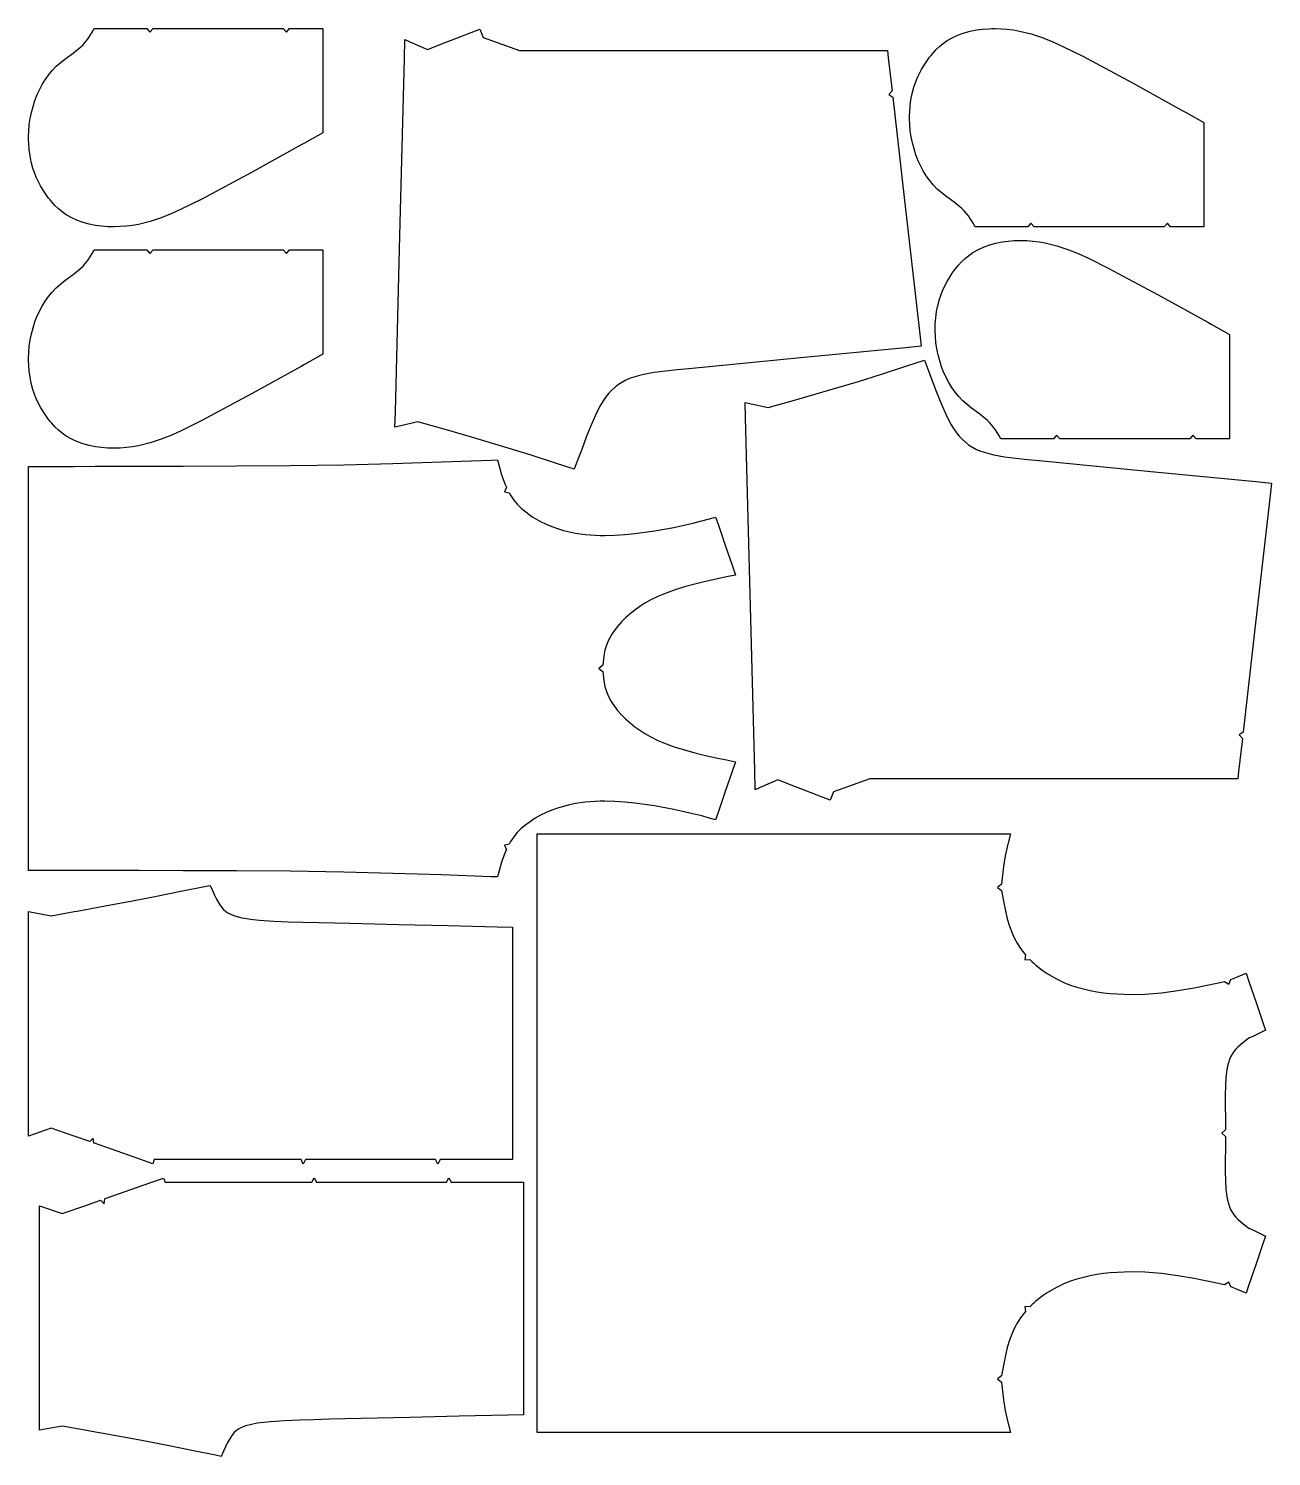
# Model space of a CAD drawing. Extents: x 0 to 1366, y 100 to 1670.
import ezdxf

# ---------------------------------------------------------------- set-up
doc = ezdxf.new("R2010")
doc.units = 0
doc.layers.get('0').update_dxf_attribs({"linetype": 'CONTINUOUS'})

msp = doc.modelspace()

# ---------------------------------------------------------------- linework, layer by layer
for points in [[(323.4075, 1554.99), (303.3225, 1543.6575), (299.6225, 1541.57), (245.0625, 1511.3625), (190.32, 1482.1275), (168.62, 1471.22), (157.345, 1466.1225), (145.685, 1461.48), (133.62, 1457.48), (121.0075, 1454.2825), (114.255, 1453.1575), (107.4925, 1452.3275), (100.73, 1451.8025), (93.9425, 1451.6), (90.48, 1451.6275), (86.995, 1451.745), (80.27, 1452.2525), (73.46, 1453.17), (66.79, 1454.51), (60.2125, 1456.31), (53.765, 1458.61), (47.5275, 1461.4275), (41.4325, 1464.8625), (36.96, 1468.09), (32.8725, 1471.4975), (29.0125, 1475.1625), (25.4325, 1479.0125), (23.655, 1481.1075), (21.98, 1483.1975), (18.8375, 1487.4675), (15.9275, 1491.8925), (13.1675, 1496.595), (8.52, 1506.025), (4.69, 1516.035), (2.91, 1523.0025), (1.5875, 1529.8025), (0.6725, 1536.595), (0.15, 1543.345), (0.0225, 1546.9075), (0.0025, 1550.3775), (0.2375, 1557.1075), (0.8525, 1563.9225), (1.845, 1570.68), (3.1975, 1577.325), (4.935, 1583.96), (7.0225, 1590.4325), (9.55, 1596.9825), (14.9875, 1607.89), (18.315, 1613.33), (21.88, 1618.4125), (25.8375, 1623.3075), (30.3075, 1628.0825), (39.7675, 1635.8625), (48.9825, 1642.6075), (57.3725, 1649.3625), (59.875, 1651.8), (62.3725, 1654.555), (64.63, 1657.4275), (66.3025, 1659.8675), (68.035, 1662.6475), (69.815, 1665.645), (72.1275, 1669.535), (78.41, 1669.535), (129.91, 1669.535), (133.4075, 1665.5375), (136.9075, 1669.535), (188.41, 1669.535), (273.405, 1669.535), (279.9075, 1669.535), (283.405, 1665.5375), (286.905, 1669.535), (298.405, 1669.535), (323.405, 1669.535), (323.405, 1660.54), (323.405, 1606.4525), (323.4075, 1554.99)], [(599.8525, 1185.1075), (590.755, 1188.085), (578.05, 1192.2475), (552.4275, 1200.525), (527.28, 1208.4225), (493.335, 1218.595), (459.51, 1228.33), (452.76, 1230.235), (427.935, 1237.23), (402.78, 1231.5225), (403.2075, 1248.185), (408.205, 1442.1775), (413.2025, 1636.1725), (413.755, 1657.55), (419.2225, 1655.08), (438.47, 1646.38), (458.1425, 1654.0825), (463.73, 1656.2725), (481.74, 1663.325), (496.02, 1668.9175), (499.665, 1659.6075), (515.09, 1654.21), (539.89, 1645.5325), (733.1925, 1645.535), (928.1925, 1645.5375), (944.165, 1645.5375), (945.0825, 1637.4625), (949.25, 1600.935), (945.67, 1597.01), (950.0425, 1593.9825), (962.585, 1483.96), (980.0875, 1330.47), (981.2525, 1320.2425), (964.1575, 1318.5925), (844.99, 1307.09), (725.825, 1295.59), (725.7925, 1295.5875), (712.925, 1294.3875), (700.215, 1293.015), (687.7175, 1291.285), (682.045, 1290.3025), (676.225, 1289.135), (670.67, 1287.8375), (665.55, 1286.415), (660.72, 1284.79), (656.435, 1282.985), (648.375, 1278.0825), (644.825, 1275.305), (641.3475, 1272.1475), (638.035, 1268.6975), (635.045, 1265.14), (631.7475, 1260.4375), (628.6925, 1255.3975), (625.875, 1250.12), (623.2075, 1244.5475), (618.2175, 1232.9025), (613.1425, 1220.1875), (608.06, 1206.935), (603.2225, 1194.0675), (599.8525, 1185.1075)], [(1291.9075, 1566.145), (1291.9075, 1514.6825), (1291.9075, 1460.595), (1291.9075, 1451.5975), (1266.9075, 1451.5975), (1255.4075, 1451.5975), (1251.9075, 1455.595), (1248.41, 1451.5975), (1241.9075, 1451.5975), (1156.91, 1451.5975), (1105.41, 1451.595), (1101.91, 1455.5925), (1098.4125, 1451.595), (1046.9125, 1451.595), (1040.63, 1451.595), (1038.3175, 1455.485), (1036.5375, 1458.4825), (1034.805, 1461.2625), (1033.1325, 1463.7025), (1030.875, 1466.575), (1028.3775, 1469.33), (1025.875, 1471.7675), (1017.485, 1478.5225), (1008.27, 1485.2675), (998.81, 1493.0475), (994.34, 1497.8225), (990.3825, 1502.7175), (986.8175, 1507.8), (983.49, 1513.24), (978.05, 1524.1475), (975.5225, 1530.6975), (973.435, 1537.17), (971.6975, 1543.805), (970.345, 1550.45), (969.3525, 1557.2075), (968.7375, 1564.0225), (968.5025, 1570.7525), (968.5225, 1574.2225), (968.65, 1577.785), (969.1725, 1584.535), (970.0875, 1591.3275), (971.41, 1598.1275), (973.1875, 1605.095), (977.0175, 1615.105), (981.665, 1624.535), (984.425, 1629.2375), (987.335, 1633.6625), (990.4775, 1637.9325), (992.1525, 1640.0225), (993.93, 1642.1175), (997.51, 1645.9675), (1001.37, 1649.6325), (1005.4575, 1653.04), (1009.93, 1656.2675), (1016.025, 1659.7025), (1022.2625, 1662.52), (1028.71, 1664.82), (1035.2875, 1666.62), (1041.9575, 1667.96), (1048.7675, 1668.8775), (1055.4925, 1669.385), (1058.9775, 1669.5025), (1062.44, 1669.53), (1069.2275, 1669.3275), (1075.99, 1668.8025), (1082.7525, 1667.9725), (1089.505, 1666.8475), (1102.1175, 1663.65), (1114.1825, 1659.65), (1125.8425, 1655.0075), (1137.12, 1649.91), (1158.82, 1639.005), (1213.5625, 1609.7725), (1268.1225, 1579.565), (1271.8225, 1577.4775), (1291.9075, 1566.145)], [(1320.0925, 1333.2325), (1320.0925, 1281.77), (1320.0925, 1227.6825), (1320.0925, 1218.685), (1295.0925, 1218.685), (1283.5925, 1218.685), (1280.0925, 1222.6825), (1276.595, 1218.685), (1270.0925, 1218.685), (1185.095, 1218.685), (1133.595, 1218.6825), (1130.095, 1222.68), (1126.5975, 1218.6825), (1075.0975, 1218.6825), (1068.815, 1218.6825), (1066.5025, 1222.5725), (1064.7225, 1225.57), (1062.99, 1228.35), (1061.3175, 1230.79), (1059.06, 1233.6625), (1056.5625, 1236.4175), (1054.06, 1238.855), (1045.67, 1245.61), (1036.455, 1252.355), (1026.995, 1260.135), (1022.525, 1264.91), (1018.5675, 1269.805), (1015.0025, 1274.8875), (1011.675, 1280.3275), (1006.235, 1291.235), (1003.7075, 1297.785), (1001.62, 1304.2575), (999.8825, 1310.8925), (998.53, 1317.5375), (997.5375, 1324.295), (996.9225, 1331.11), (996.6875, 1337.84), (996.7075, 1341.31), (996.835, 1344.8725), (997.3575, 1351.6225), (998.2725, 1358.415), (999.595, 1365.215), (1001.3725, 1372.1825), (1005.2025, 1382.1925), (1009.85, 1391.6225), (1012.61, 1396.325), (1015.52, 1400.75), (1018.6625, 1405.02), (1020.3375, 1407.11), (1022.115, 1409.205), (1025.695, 1413.055), (1029.555, 1416.72), (1033.6425, 1420.1275), (1038.115, 1423.355), (1044.21, 1426.79), (1050.4475, 1429.6075), (1056.895, 1431.9075), (1063.4725, 1433.7075), (1070.1425, 1435.0475), (1076.9525, 1435.965), (1083.6775, 1436.4725), (1087.1625, 1436.59), (1090.625, 1436.6175), (1097.4125, 1436.415), (1104.175, 1435.89), (1110.9375, 1435.06), (1117.69, 1433.935), (1130.3025, 1430.7375), (1142.3675, 1426.7375), (1154.0275, 1422.095), (1165.305, 1416.9975), (1187.005, 1406.0925), (1241.7475, 1376.86), (1296.3075, 1346.6525), (1300.0075, 1344.565), (1320.0925, 1333.2325)], [(323.4075, 1311.605), (303.3225, 1300.2725), (299.6225, 1298.185), (245.0625, 1267.9775), (190.32, 1238.7425), (168.62, 1227.835), (157.345, 1222.7375), (145.685, 1218.095), (133.62, 1214.095), (121.0075, 1210.8975), (114.255, 1209.7725), (107.4925, 1208.9425), (100.73, 1208.4175), (93.9425, 1208.215), (90.48, 1208.2425), (86.995, 1208.36), (80.27, 1208.8675), (73.46, 1209.785), (66.79, 1211.125), (60.2125, 1212.925), (53.765, 1215.225), (47.5275, 1218.0425), (41.4325, 1221.4775), (36.96, 1224.705), (32.8725, 1228.1125), (29.0125, 1231.7775), (25.4325, 1235.6275), (23.655, 1237.7225), (21.98, 1239.8125), (18.8375, 1244.0825), (15.9275, 1248.5075), (13.1675, 1253.21), (8.52, 1262.64), (4.69, 1272.65), (2.91, 1279.6175), (1.5875, 1286.4175), (0.6725, 1293.21), (0.15, 1299.96), (0.0225, 1303.5225), (0.0025, 1306.9925), (0.2375, 1313.7225), (0.8525, 1320.5375), (1.845, 1327.295), (3.1975, 1333.94), (4.935, 1340.575), (7.0225, 1347.0475), (9.55, 1353.5975), (14.9875, 1364.505), (18.315, 1369.945), (21.88, 1375.0275), (25.8375, 1379.9225), (30.3075, 1384.6975), (39.7675, 1392.4775), (48.9825, 1399.2225), (57.3725, 1405.9775), (59.875, 1408.415), (62.3725, 1411.17), (64.63, 1414.0425), (66.3025, 1416.4825), (68.035, 1419.2625), (69.815, 1422.26), (72.1275, 1426.15), (78.41, 1426.15), (129.91, 1426.15), (133.4075, 1422.1525), (136.9075, 1426.15), (188.41, 1426.15), (273.405, 1426.15), (279.9075, 1426.15), (283.405, 1422.1525), (286.905, 1426.15), (298.405, 1426.15), (323.405, 1426.15), (323.405, 1417.155), (323.405, 1363.0675), (323.4075, 1311.605)], [(984.9375, 1305.05), (988.3075, 1296.09), (993.145, 1283.2225), (998.2275, 1269.97), (1003.3025, 1257.255), (1008.2925, 1245.61), (1010.96, 1240.0375), (1013.7775, 1234.76), (1016.8325, 1229.72), (1020.13, 1225.0175), (1023.12, 1221.46), (1026.4325, 1218.01), (1029.91, 1214.8525), (1033.46, 1212.075), (1041.52, 1207.1725), (1045.805, 1205.3675), (1050.635, 1203.7425), (1055.755, 1202.32), (1061.31, 1201.0225), (1067.13, 1199.855), (1072.8025, 1198.8725), (1085.3, 1197.1425), (1098.01, 1195.77), (1110.8775, 1194.57), (1110.91, 1194.5675), (1230.0775, 1183.0675), (1349.2425, 1171.565), (1366.3375, 1169.915), (1365.1725, 1159.6875), (1347.6725, 1006.1975), (1335.13, 896.17), (1330.76, 893.145), (1334.3375, 889.2175), (1330.1725, 852.695), (1329.255, 844.62), (1313.2825, 844.62), (1118.2825, 844.6225), (924.98, 844.625), (900.18, 835.9475), (884.755, 830.55), (881.11, 821.24), (866.83, 826.8325), (848.82, 833.885), (843.2325, 836.075), (823.56, 843.7775), (804.3125, 835.0775), (798.845, 832.6075), (798.2925, 853.985), (793.2925, 1047.98), (788.2925, 1241.9725), (787.8675, 1258.635), (813.02, 1252.9275), (837.845, 1259.9225), (844.595, 1261.8275), (878.42, 1271.5625), (912.365, 1281.735), (937.5125, 1289.6325), (963.135, 1297.91), (975.84, 1302.0725), (984.9375, 1305.05)], [(627.02, 966.18), (631.275, 962.69), (631.5125, 959.4975), (632.29, 952.61), (633.545, 946.125), (635.2225, 940.645), (637.49, 935.2675), (640.3375, 929.96), (641.8925, 927.47), (643.6025, 924.9575), (647.445, 919.965), (651.6975, 915.17), (656.33, 910.5725), (661.2875, 906.2), (666.5175, 902.0575), (672.0025, 898.1325), (677.6425, 894.4825), (683.2225, 891.2), (691.87, 887.06), (700.8325, 883.36), (709.8975, 880.095), (721.17, 876.555), (732.495, 873.4325), (744.1575, 870.5625), (755.9025, 867.9275), (767.085, 865.6175), (777.085, 863.5525), (773.78, 853.89), (765.8875, 830.8325), (757.995, 807.775), (755.255, 799.7725), (747.0975, 802.0125), (740.0225, 803.955), (730.39, 806.4575), (709.255, 811.2425), (687.935, 815.0975), (666.46, 818.035), (655.58, 819.0825), (644.63, 819.805), (633.605, 820.105), (628.21, 820.07), (622.8775, 819.8975), (611.99, 819.0875), (601.2525, 817.61), (594.7375, 816.2275), (588.11, 814.5175), (581.6125, 812.5175), (575.1825, 810.2025), (569.005, 807.6225), (562.97, 804.7075), (557.0825, 801.44), (554.4425, 799.8125), (551.7375, 798.025), (546.49, 794.165), (541.7, 790.09), (537.2575, 785.6875), (533.3675, 781.145), (529.94, 775.8675), (528.45, 773.1275), (523.2675, 771.9625), (525.3175, 766.8775), (523.995, 764.005), (520.0825, 753.345), (517.4225, 743.77), (515.52, 736.925), (508.425, 737.1825), (454.1125, 739.15), (400.56, 740.895), (346.6, 742.255), (287.5975, 743.135), (228.77, 743.545), (169.8775, 743.7325), (121.515, 743.8725), (73.28, 744.02), (50, 744.09), (25, 744.1725), (0, 744.09), (0, 753.1725), (0, 859.675), (0, 966.1775), (0, 1072.68), (0, 1179.1825), (0, 1188.265), (25, 1188.1825), (50, 1188.265), (73.28, 1188.335), (121.515, 1188.4825), (169.875, 1188.6225), (228.7675, 1188.81), (287.595, 1189.22), (346.5975, 1190.1), (400.5575, 1191.46), (454.11, 1193.205), (508.4225, 1195.1775), (515.5175, 1195.4325), (517.42, 1188.59), (520.0825, 1179.015), (523.995, 1168.355), (525.3175, 1165.4775), (523.2675, 1160.395), (528.4525, 1159.2275), (529.94, 1156.4925), (533.3675, 1151.215), (537.2575, 1146.6725), (541.7, 1142.27), (546.49, 1138.195), (551.7375, 1134.335), (554.4425, 1132.5475), (557.0825, 1130.92), (562.97, 1127.6525), (569.005, 1124.7375), (575.1825, 1122.1575), (581.6125, 1119.8425), (588.11, 1117.8425), (594.7375, 1116.1325), (601.2525, 1114.75), (611.99, 1113.2725), (622.875, 1112.4625), (628.2075, 1112.29), (633.6025, 1112.255), (644.6275, 1112.555), (655.58, 1113.2775), (666.46, 1114.325), (687.935, 1117.2625), (709.255, 1121.1175), (730.39, 1125.9025), (740.0225, 1128.405), (747.0975, 1130.3475), (755.255, 1132.5875), (757.995, 1124.585), (765.8875, 1101.5275), (773.78, 1078.47), (777.085, 1068.8075), (767.085, 1066.7425), (755.9025, 1064.4325), (744.1575, 1061.7975), (732.495, 1058.9275), (721.17, 1055.805), (709.8975, 1052.265), (700.8325, 1049), (691.87, 1045.3), (683.2225, 1041.16), (677.6425, 1037.8775), (672.0025, 1034.2275), (666.5175, 1030.3025), (661.2875, 1026.16), (656.33, 1021.7875), (651.6975, 1017.19), (647.445, 1012.395), (643.6025, 1007.4025), (641.8925, 1004.89), (640.3375, 1002.4), (637.49, 997.0925), (635.2225, 991.715), (633.545, 986.235), (632.29, 979.75), (631.5125, 972.8625), (631.275, 969.6675)], [(1311.9825, 455.2625), (1315.955, 451.7625), (1315.62, 412.62), (1315.86, 403.16), (1316.36, 394.1475), (1317.3775, 385.455), (1318.09, 381.65), (1319.025, 377.9025), (1320.1525, 374.4475), (1321.51, 371.21), (1323.09, 368.2575), (1324.945, 365.5075), (1327.0325, 363.0175), (1329.4875, 360.555), (1332.2875, 358.09), (1335.3975, 355.61), (1341.6625, 350.99), (1346.76, 348.51), (1352.6025, 345.6675), (1359.73, 342.2), (1357.19, 334.6925), (1349.375, 311.61), (1341.56, 288.5275), (1338.49, 279.4575), (1329.6225, 283.085), (1327.075, 284.1275), (1321.57, 286.3325), (1319.5, 291.455), (1314.905, 288.3925), (1306.34, 290.3), (1293.78, 292.9925), (1281.22, 295.485), (1263.25, 298.5375), (1245.3025, 300.8525), (1227.24, 302.32), (1212.015, 302.6775), (1196.795, 302.22), (1189.2025, 301.64), (1181.8, 300.8275), (1174.3225, 299.735), (1170.63, 299.085), (1167.055, 298.3875), (1159.7225, 296.7125), (1152.5725, 294.7525), (1145.505, 292.4625), (1138.7425, 289.9), (1129.1525, 285.2125), (1119.7925, 279.7075), (1115.4075, 276.755), (1111.0975, 273.5775), (1107.01, 270.2725), (1104.9525, 268.485), (1103.1325, 266.8275), (1100.625, 264.3625), (1095.2475, 264.5575), (1095.825, 259.2725), (1092.5625, 255.32), (1089.6075, 251.285), (1086.655, 246.44), (1083.9275, 241.265), (1081.525, 235.9825), (1078.4775, 227.885), (1075.955, 219.5625), (1073.81, 210.86), (1072.01, 202.0975), (1069.6675, 188.475), (1065.0775, 185.13), (1069.485, 181.5525), (1071.7875, 162.105), (1073.63, 150.5075), (1076.0075, 139.115), (1076.4125, 137.655), (1079.57, 126.2675), (1067.735, 126.2675), (825.8575, 126.2675), (608.985, 126.2675), (583.985, 126.2675), (558.985, 126.2675), (558.985, 135.2675), (558.985, 160.265), (558.985, 185.2625), (558.985, 320.2625), (558.985, 455.2625), (558.985, 590.2625), (558.985, 725.2625), (558.985, 750.26), (558.985, 775.2575), (558.985, 784.2575), (583.9825, 784.2575), (608.9825, 784.2575), (825.855, 784.2575), (1067.7325, 784.2575), (1079.5675, 784.2575), (1076.41, 772.87), (1076.005, 771.41), (1073.6275, 760.0175), (1071.785, 748.42), (1069.48, 728.9675), (1065.075, 725.3925), (1069.665, 722.045), (1072.0075, 708.4275), (1073.8075, 699.665), (1075.9525, 690.9625), (1078.475, 682.64), (1081.5225, 674.5425), (1083.925, 669.26), (1086.6525, 664.085), (1089.605, 659.24), (1092.56, 655.205), (1095.825, 651.245), (1095.245, 645.965), (1100.625, 646.1575), (1103.13, 643.6975), (1104.95, 642.04), (1107.0075, 640.2525), (1111.095, 636.9475), (1115.405, 633.77), (1119.79, 630.8175), (1129.15, 625.3125), (1138.74, 620.625), (1145.5025, 618.0625), (1152.57, 615.7725), (1159.72, 613.8125), (1167.0525, 612.1375), (1170.6275, 611.44), (1174.32, 610.79), (1181.7975, 609.6975), (1189.2, 608.885), (1196.7925, 608.305), (1212.0125, 607.8475), (1227.24, 608.205), (1245.3025, 609.6725), (1263.25, 611.9875), (1281.22, 615.04), (1293.78, 617.5325), (1306.34, 620.225), (1314.905, 622.13), (1319.5, 619.0675), (1321.5675, 624.1875), (1327.075, 626.3975), (1329.6225, 627.44), (1338.49, 631.0675), (1341.56, 621.9975), (1349.375, 598.915), (1357.19, 575.8325), (1359.73, 568.325), (1352.6025, 564.8575), (1346.76, 562.015), (1341.6625, 559.535), (1335.3975, 554.915), (1332.2875, 552.435), (1329.4875, 549.97), (1327.0325, 547.5075), (1324.945, 545.0175), (1323.09, 542.2675), (1321.51, 539.315), (1320.1525, 536.0775), (1319.025, 532.6225), (1318.09, 528.875), (1317.3775, 525.07), (1316.36, 516.3775), (1315.86, 507.365), (1315.62, 497.905), (1315.955, 458.76)], [(0, 452.0075), (0, 469.23), (0, 577.7325), (0, 686.2325), (0, 698.805), (24.9975, 694.355), (49.995, 698.805), (53.395, 699.4125), (84.3925, 705.0225), (114.2775, 710.615), (140.6625, 715.7575), (167.455, 721.12), (193.41, 726.385), (199.625, 727.6425), (202.27, 721.88), (204.5175, 716.98), (206.73, 712.4575), (209.115, 708.155), (210.26, 706.345), (211.435, 704.6625), (214.09, 701.505), (216.9975, 698.92), (218.9875, 697.5875), (221.3875, 696.305), (223.985, 695.18), (226.805, 694.1775), (233.005, 692.4975), (239.765, 691.22), (246.8175, 690.2725), (253.7875, 689.5825), (269.64, 688.4775), (285.8775, 687.74), (301.7175, 687.2375), (319.1, 686.7875), (336.2125, 686.39), (353.3, 686.01), (407.2275, 684.785), (461.2725, 683.52), (515.1875, 682.235), (531.9975, 681.835), (531.9975, 674.2375), (531.9975, 554.2375), (531.9975, 434.235), (531.9975, 426.2375), (514.9975, 426.2375), (497.9975, 426.2375), (452.5, 426.2375), (450, 421.2375), (447.5025, 426.2375), (319.9975, 426.235), (304.5025, 426.235), (302.0025, 421.235), (299.505, 426.235), (138.0925, 426.235), (136.515, 421.73), (122.3575, 426.685), (72.3575, 444.185), (71.9125, 444.34), (71.2025, 449.885), (67.195, 445.99), (49.995, 452.0075), (24.9975, 460.7575), (0, 452.0075)], [(11.9875, 375.535), (36.985, 366.785), (61.9825, 375.535), (79.1825, 381.55), (83.19, 377.655), (83.9, 383.1975), (84.345, 383.3575), (134.3425, 400.8575), (148.5, 405.8125), (150.0775, 401.3075), (311.49, 401.3075), (313.9875, 406.3075), (316.4875, 401.3075), (331.9825, 401.3075), (459.49, 401.31), (461.9875, 406.3075), (464.4875, 401.31), (509.985, 401.31), (526.985, 401.31), (543.9825, 401.31), (543.985, 393.3125), (543.985, 273.31), (543.985, 153.31), (543.985, 145.7125), (527.175, 145.3125), (473.26, 144.0275), (419.215, 142.76), (365.2875, 141.5325), (348.2, 141.1525), (331.09, 140.755), (313.7075, 140.305), (297.8675, 139.8025), (281.63, 139.065), (265.7775, 137.96), (258.8075, 137.27), (251.755, 136.3225), (244.995, 135.045), (238.795, 133.365), (235.975, 132.3625), (233.3775, 131.2375), (230.9775, 129.955), (228.9875, 128.6225), (226.08, 126.0375), (223.425, 122.88), (222.25, 121.1975), (221.105, 119.3875), (218.72, 115.085), (216.5075, 110.5625), (214.26, 105.6625), (211.615, 99.9), (205.4, 101.1575), (179.445, 106.4225), (152.65, 111.785), (126.265, 116.9275), (96.38, 122.52), (65.3825, 128.13), (61.9825, 128.7375), (36.985, 133.1875), (11.9875, 128.7375), (11.9875, 141.31), (11.9875, 249.81), (11.9875, 358.3125), (11.9875, 375.535)]]:
    msp.add_lwpolyline(points, close=True)

doc.saveas('drawing.dxf')
